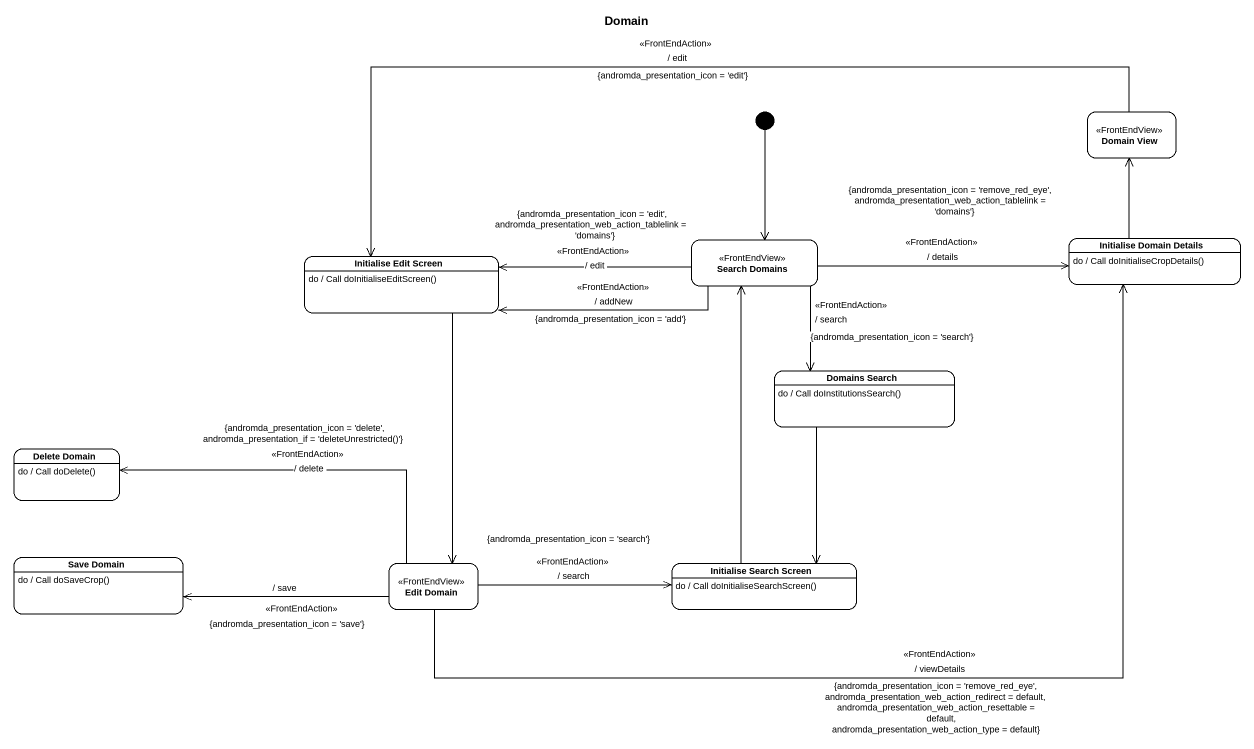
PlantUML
@startuml
title Domain
hide empty description
state "Domain View" as Domain_View <<FrontEndView>>
state "Search Domains" as Search_Domains <<FrontEndView>>
state "Initialise Domain Details" as Initialise_Domain_Details
Initialise_Domain_Details : do / Call doInitialiseCropDetails()
state "Initialise Edit Screen" as Initialise_Edit_Screen
Initialise_Edit_Screen : do / Call doInitialiseEditScreen()
state "Domains Search" as Domains_Search
Domains_Search : do / Call doInstitutionsSearch()
state "Delete Domain" as Delete_Domain
Delete_Domain : do / Call doDelete()
state "Save Domain" as Save_Domain
Save_Domain : do / Call doSaveCrop()
state "Edit Domain" as Edit_Domain <<FrontEndView>>
state "Initialise Search Screen" as Initialise_Search_Screen
Initialise_Search_Screen : do / Call doInitialiseSearchScreen()
[*] --> Search_Domains
Domain_View -left-> Initialise_Edit_Screen : <<FrontEndAction>>\n/ edit\n{andromda_presentation_icon = 'edit'}
Search_Domains -right-> Initialise_Domain_Details : {andromda_presentation_icon = 'remove_red_eye', andromda_presentation_web_action_tablelink = 'domains'}\n<<FrontEndAction>>\n/ details
Search_Domains -left-> Initialise_Edit_Screen : {andromda_presentation_icon = 'edit', andromda_presentation_web_action_tablelink = 'domains'}\n<<FrontEndAction>>\n/ edit
Search_Domains -left-> Initialise_Edit_Screen : <<FrontEndAction>>\n/ addNew\n{andromda_presentation_icon = 'add'}
Search_Domains --> Domains_Search : <<FrontEndAction>>\n/ search\n{andromda_presentation_icon = 'search'}
Initialise_Domain_Details -up-> Domain_View
Initialise_Edit_Screen --> Edit_Domain
Domains_Search --> Initialise_Search_Screen
Edit_Domain -right-> Initialise_Domain_Details : <<FrontEndAction>>\n/ viewDetails\n{andromda_presentation_icon = 'remove_red_eye', andromda_presentation_web_action_redirect = default, andromda_presentation_web_action_resettable = default, andromda_presentation_web_action_type = default}
Edit_Domain -left-> Delete_Domain : {andromda_presentation_icon = 'delete', andromda_presentation_if = 'deleteUnrestricted()'}\n<<FrontEndAction>>\n/ delete
Edit_Domain -left-> Save_Domain : / save\n<<FrontEndAction>>\n{andromda_presentation_icon = 'save'}
Edit_Domain -right-> Initialise_Search_Screen : {andromda_presentation_icon = 'search'}\n<<FrontEndAction>>\n/ search
Initialise_Search_Screen -up-> Search_Domains
@enduml
